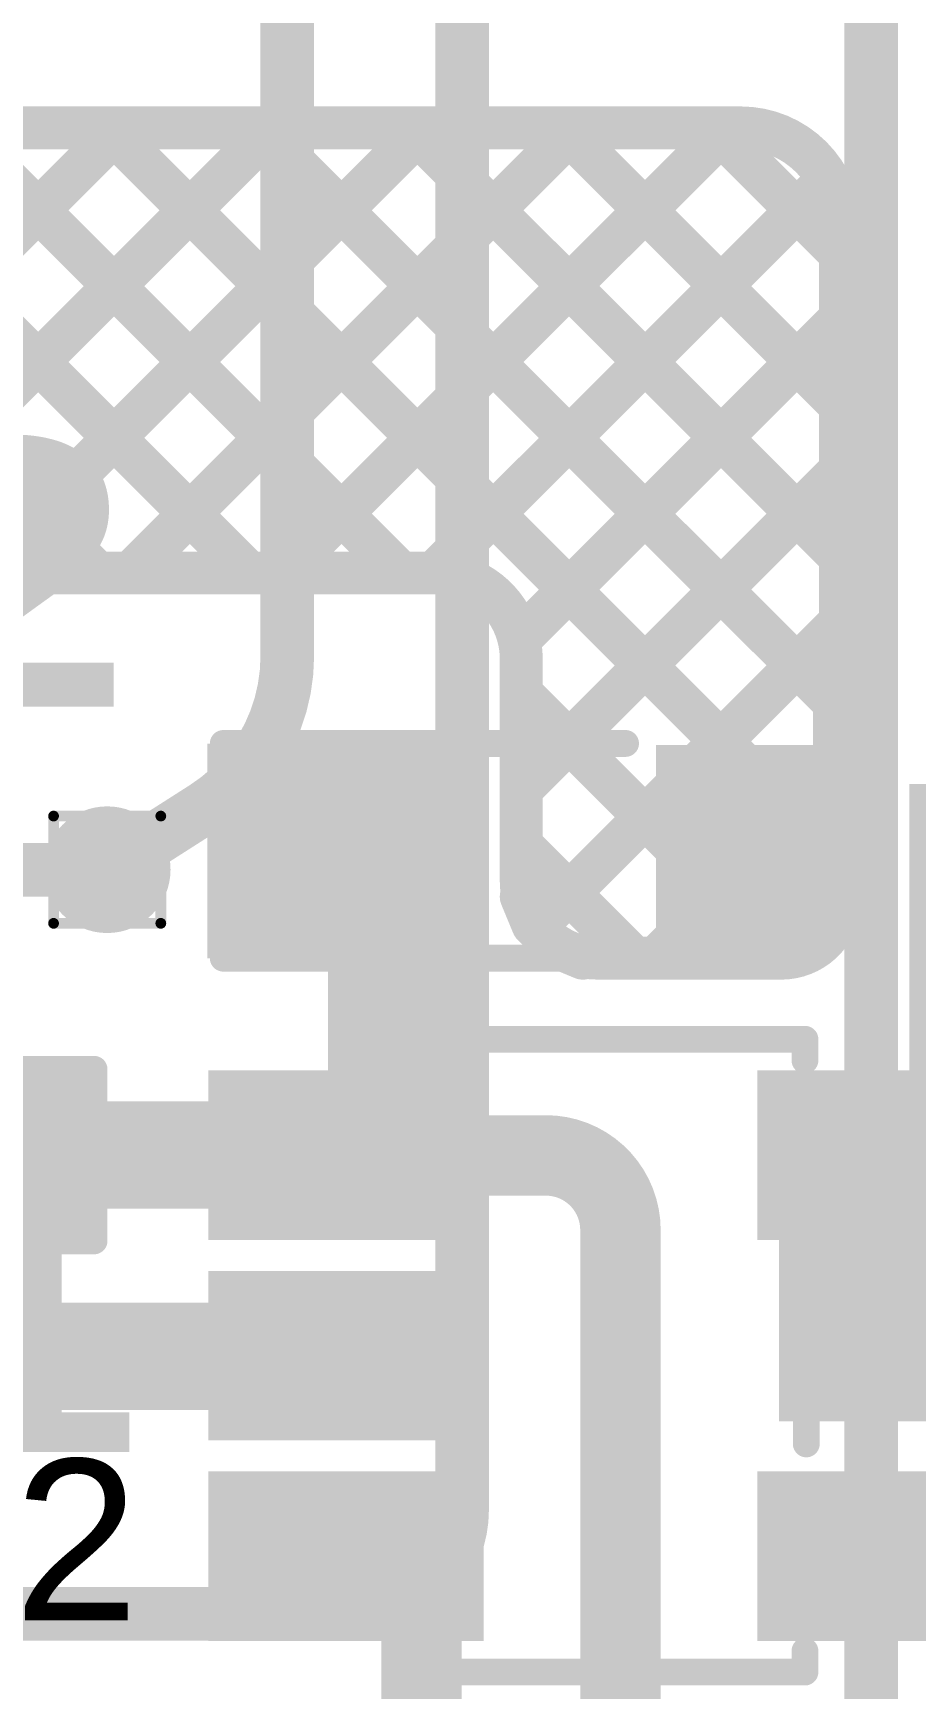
# Model space of a CAD drawing. Header units: inches. Extents: x -17 to 349, y -40 to 215.
# Drawn here: x 99.07 to 103.25, y 155.02 to 162.86 of the extents above; entities that cross this region are included whole.
import ezdxf

# ---------------------------------------------------------------- set-up
doc = ezdxf.new("R2010")
doc.units = ezdxf.units.IN
for name, color, linetype in [('Bottom Layer', 5, 'Continuous'), ('Drill Drawing', 1, 'Continuous'), ('Top Layer', 1, 'Continuous'), ('Top Overlay', 2, 'Continuous'), ('Top Paste', 8, 'Continuous'), ('Top Solder', 216, 'Continuous'), ('Via Holes', 16, 'Continuous')]:
    doc.layers.add(name, color=color, linetype=linetype)
doc.styles.add('Arial', font='', dxfattribs={"height": 0.2})
doc.styles.add('Arial Black_Bold', font='', dxfattribs={"height": 0.2})
doc.styles.get('Arial').set_extended_font_data('Arial')
doc.styles.get('Arial Black_Bold').set_extended_font_data('Arial Black', bold=True)

# ---------------------------------------------------------------- blocks, each defined once
blk = doc.blocks.new('SOT_23_5_65')
at = {"layer": 'Top Layer'}
for points in [[(-1.85, 1.25), (-0.75, 1.25), (-0.75, 0.65), (-1.85, 0.65)], [(0.75, 1.25), (1.85, 1.25), (1.85, 0.65), (0.75, 0.65)], [(-1.85, 0.3), (-0.75, 0.3), (-0.75, -0.3), (-1.85, -0.3)], [(-1.85, -0.65), (-0.75, -0.65), (-0.75, -1.25), (-1.85, -1.25)], [(0.75, -0.65), (1.85, -0.65), (1.85, -1.25), (0.75, -1.25)]]:
    blk.add_hatch(color=1, dxfattribs=at).paths.add_polyline_path(points)
at = {"layer": 'Top Paste'}
for points in [[(-1.85, 1.25), (-0.75, 1.25), (-0.75, 0.65), (-1.85, 0.65)], [(0.75, 1.25), (1.85, 1.25), (1.85, 0.65), (0.75, 0.65)], [(-1.85, 0.3), (-0.75, 0.3), (-0.75, -0.3), (-1.85, -0.3)], [(-1.85, -0.65), (-0.75, -0.65), (-0.75, -1.25), (-1.85, -1.25)], [(0.75, -0.65), (1.85, -0.65), (1.85, -1.25), (0.75, -1.25)]]:
    blk.add_hatch(color=8, dxfattribs=at).paths.add_polyline_path(points)
at = {"layer": 'Top Solder'}
for points in [[(-1.9516, 1.3516), (-0.6484, 1.3516), (-0.6484, 0.5484), (-1.9516, 0.5484)], [(0.6484, 1.3516), (1.9516, 1.3516), (1.9516, 0.5484), (0.6484, 0.5484)], [(-1.9516, 0.4016), (-0.6484, 0.4016), (-0.6484, -0.4016), (-1.9516, -0.4016)], [(-1.9516, -0.5484), (-0.6484, -0.5484), (-0.6484, -1.3516), (-1.9516, -1.3516)], [(0.6484, -0.5484), (1.9516, -0.5484), (1.9516, -1.3516), (0.6484, -1.3516)]]:
    blk.add_hatch(color=216, dxfattribs=at).paths.add_polyline_path(points)
at = {"layer": 'Top Overlay'}
for points in [[(-0.879, 1.4986, 0.127, 0.127, 0), (0.8736, 1.4986, 0.127, 0.127, 0)], [(-0.879, 1.3986, 0.127, 0.127, 0), (-0.879, 1.4986, 0.127, 0.127, 0)], [(0.8736, 1.3986, 0.127, 0.127, 0), (0.8736, 1.4986, 0.127, 0.127, 0)], [(-2.1336, 1.0668, 0.127, 0.127, 0), (-2.0066, 0.9398, 0.127, 0.127, 0)], [(-2.1336, 0.8128, 0.127, 0.127, 0), (-2.1336, 1.0668, 0.127, 0.127, 0)], [(-2.1336, 0.8128, 0.127, 0.127, 0), (-2.0066, 0.9398, 0.127, 0.127, 0)], [(0.88, -0.418, 0.127, 0.127, 0), (0.88, 0.44, 0.127, 0.127, 0)], [(-0.879, -1.4986, 0.127, 0.127, 0), (-0.879, -1.3986, 0.127, 0.127, 0)], [(0.8736, -1.4986, 0.127, 0.127, 0), (0.8736, -1.3986, 0.127, 0.127, 0)], [(-0.879, -1.4986, 0.127, 0.127, 0), (0.8736, -1.4986, 0.127, 0.127, 0)]]:
    blk.add_lwpolyline(points, format="xyseb", dxfattribs=at)
for points in [[(-0.9108, 1.4986, 0.0635, 0.0635, 1), (-0.8473, 1.4986, 0.0635, 0.0635, 1)], [(-0.9108, 1.4986, 0.0635, 0.0635, 1), (-0.8473, 1.4986, 0.0635, 0.0635, 1)], [(0.8418, 1.4986, 0.0635, 0.0635, 1), (0.9053, 1.4986, 0.0635, 0.0635, 1)], [(0.8418, 1.4986, 0.0635, 0.0635, 1), (0.9053, 1.4986, 0.0635, 0.0635, 1)], [(-0.9108, 1.3986, 0.0635, 0.0635, 1), (-0.8473, 1.3986, 0.0635, 0.0635, 1)], [(0.8418, 1.3986, 0.0635, 0.0635, 1), (0.9053, 1.3986, 0.0635, 0.0635, 1)], [(-2.1654, 1.0668, 0.0635, 0.0635, 1), (-2.1019, 1.0668, 0.0635, 0.0635, 1)], [(-2.1654, 1.0668, 0.0635, 0.0635, 1), (-2.1019, 1.0668, 0.0635, 0.0635, 1)], [(-2.0383, 0.9398, 0.0635, 0.0635, 1), (-1.9748, 0.9398, 0.0635, 0.0635, 1)], [(-2.0383, 0.9398, 0.0635, 0.0635, 1), (-1.9748, 0.9398, 0.0635, 0.0635, 1)], [(-2.1654, 0.8128, 0.0635, 0.0635, 1), (-2.1019, 0.8128, 0.0635, 0.0635, 1)], [(-2.1654, 0.8128, 0.0635, 0.0635, 1), (-2.1019, 0.8128, 0.0635, 0.0635, 1)], [(0.8483, 0.44, 0.0635, 0.0635, 1), (0.9118, 0.44, 0.0635, 0.0635, 1)], [(0.8483, -0.418, 0.0635, 0.0635, 1), (0.9118, -0.418, 0.0635, 0.0635, 1)], [(-0.9108, -1.3986, 0.0635, 0.0635, 1), (-0.8473, -1.3986, 0.0635, 0.0635, 1)], [(0.8418, -1.3986, 0.0635, 0.0635, 1), (0.9053, -1.3986, 0.0635, 0.0635, 1)], [(-0.9108, -1.4986, 0.0635, 0.0635, 1), (-0.8473, -1.4986, 0.0635, 0.0635, 1)], [(-0.9108, -1.4986, 0.0635, 0.0635, 1), (-0.8473, -1.4986, 0.0635, 0.0635, 1)], [(0.8418, -1.4986, 0.0635, 0.0635, 1), (0.9053, -1.4986, 0.0635, 0.0635, 1)], [(0.8418, -1.4986, 0.0635, 0.0635, 1), (0.9053, -1.4986, 0.0635, 0.0635, 1)]]:
    blk.add_lwpolyline(points, format="xyseb", close=True, dxfattribs=at)
blk = doc.blocks.new('CDBU0130L_HF_84')
at = {"layer": 'Top Layer'}
for points in [[(-1.15, -0.4), (-1.15, 0.4), (-0.55, 0.4), (-0.55, -0.4)], [(0.55, -0.4), (0.55, 0.4), (1.15, 0.4), (1.15, -0.4)]]:
    blk.add_hatch(color=1, dxfattribs=at).paths.add_polyline_path(points)
at = {"layer": 'Top Overlay'}
blk.add_hatch(color=2, dxfattribs=at).paths.add_polyline_path([(1.2446, -0.5079), (1.6764, -0.5079), (1.6764, 0.5081), (1.2446, 0.5081)])
at = {"layer": 'Top Paste'}
for points in [[(-1.15, -0.4), (-1.15, 0.4), (-0.55, 0.4), (-0.55, -0.4)], [(0.55, -0.4), (0.55, 0.4), (1.15, 0.4), (1.15, -0.4)]]:
    blk.add_hatch(color=8, dxfattribs=at).paths.add_polyline_path(points)
at = {"layer": 'Top Solder'}
for points in [[(-1.2516, -0.5016), (-1.2516, 0.5016), (-0.4484, 0.5016), (-0.4484, -0.5016)], [(0.4484, -0.5016), (0.4484, 0.5016), (1.2516, 0.5016), (1.2516, -0.5016)]]:
    blk.add_hatch(color=216, dxfattribs=at).paths.add_polyline_path(points)
at = {"layer": 'Top Overlay'}
for points in [[(1.6002, 0.508, 0.127, 0.127, 0), (-0.3048, 0.508, 0.127, 0.127, 0)], [(1.6002, -0.509, 0.127, 0.127, 0), (-0.3048, -0.509, 0.127, 0.127, 0)]]:
    blk.add_lwpolyline(points, format="xyseb", dxfattribs=at)
for points in [[(-0.3365, 0.508, 0.0635, 0.0635, 1), (-0.273, 0.508, 0.0635, 0.0635, 1)], [(1.5684, 0.508, 0.0635, 0.0635, 1), (1.632, 0.508, 0.0635, 0.0635, 1)], [(-0.3365, -0.509, 0.0635, 0.0635, 1), (-0.273, -0.509, 0.0635, 0.0635, 1)], [(1.5684, -0.509, 0.0635, 0.0635, 1), (1.632, -0.509, 0.0635, 0.0635, 1)]]:
    blk.add_lwpolyline(points, format="xyseb", close=True, dxfattribs=at)
blk = doc.blocks.new('C___0402_100')
at = {"layer": 'Top Layer'}
for points in [[(-0.6985, -0.3175), (-0.6985, 0.3175), (-0.2413, 0.3175), (-0.2413, -0.3175)], [(0.2413, -0.3175), (0.2413, 0.3175), (0.6985, 0.3175), (0.6985, -0.3175)]]:
    blk.add_hatch(color=1, dxfattribs=at).paths.add_polyline_path(points)
at = {"layer": 'Top Paste'}
for points in [[(-0.6985, -0.3175), (-0.6985, 0.3175), (-0.2413, 0.3175), (-0.2413, -0.3175)], [(0.2413, -0.3175), (0.2413, 0.3175), (0.6985, 0.3175), (0.6985, -0.3175)]]:
    blk.add_hatch(color=8, dxfattribs=at).paths.add_polyline_path(points)
at = {"layer": 'Top Solder'}
for points in [[(-0.7585, -0.3775), (-0.7585, 0.3775), (-0.1813, 0.3775), (-0.1813, -0.3775)], [(0.1813, -0.3775), (0.1813, 0.3775), (0.7585, 0.3775), (0.7585, -0.3775)]]:
    blk.add_hatch(color=216, dxfattribs=at).paths.add_polyline_path(points)
at = {"layer": 'Top Overlay'}
for points in [[(-0.2794, 0.4064, 0.127, 0.127, 0), (-0.7874, 0.4064, 0.127, 0.127, 0)], [(-0.7874, 0.4064, 0.127, 0.127, 0), (-0.7874, -0.4064, 0.127, 0.127, 0)], [(0.7874, 0.4064, 0.127, 0.127, 0), (0.2794, 0.4064, 0.127, 0.127, 0)], [(0.7874, 0.4064, 0.127, 0.127, 0), (0.7874, -0.4064, 0.127, 0.127, 0)], [(-0.2794, -0.4064, 0.127, 0.127, 0), (-0.7874, -0.4064, 0.127, 0.127, 0)], [(0.7874, -0.4064, 0.127, 0.127, 0), (0.2794, -0.4064, 0.127, 0.127, 0)]]:
    blk.add_lwpolyline(points, format="xyseb", dxfattribs=at)
for points in [[(-0.8191, 0.4064, 0.0635, 0.0635, 1), (-0.7556, 0.4064, 0.0635, 0.0635, 1)], [(-0.8191, 0.4064, 0.0635, 0.0635, 1), (-0.7556, 0.4064, 0.0635, 0.0635, 1)], [(-0.3111, 0.4064, 0.0635, 0.0635, 1), (-0.2477, 0.4064, 0.0635, 0.0635, 1)], [(0.2477, 0.4064, 0.0635, 0.0635, 1), (0.3111, 0.4064, 0.0635, 0.0635, 1)], [(0.7556, 0.4064, 0.0635, 0.0635, 1), (0.8191, 0.4064, 0.0635, 0.0635, 1)], [(0.7556, 0.4064, 0.0635, 0.0635, 1), (0.8191, 0.4064, 0.0635, 0.0635, 1)], [(-0.8191, -0.4064, 0.0635, 0.0635, 1), (-0.7556, -0.4064, 0.0635, 0.0635, 1)], [(-0.8191, -0.4064, 0.0635, 0.0635, 1), (-0.7556, -0.4064, 0.0635, 0.0635, 1)], [(-0.3111, -0.4064, 0.0635, 0.0635, 1), (-0.2477, -0.4064, 0.0635, 0.0635, 1)], [(0.2477, -0.4064, 0.0635, 0.0635, 1), (0.3111, -0.4064, 0.0635, 0.0635, 1)], [(0.7556, -0.4064, 0.0635, 0.0635, 1), (0.8191, -0.4064, 0.0635, 0.0635, 1)], [(0.7556, -0.4064, 0.0635, 0.0635, 1), (0.8191, -0.4064, 0.0635, 0.0635, 1)]]:
    blk.add_lwpolyline(points, format="xyseb", close=True, dxfattribs=at)

msp = doc.modelspace()

# ---------------------------------------------------------------- hatches: boundary and pattern name
at = {"layer": 'Bottom Layer'}
h = msp.add_hatch(color=5, dxfattribs=at)
edge = h.paths.add_edge_path()
edge.add_arc((99.4203, 158.8955), 0.3, 0, 360)
at = {"layer": 'Top Layer'}
for points in [[(103.2195, 157.2438), (103.9561, 157.2438), (103.9561, 159.3019), (103.2195, 159.3019)], [(102.6011, 156.2823), (106.4617, 156.2823), (106.4617, 157.8438), (102.6011, 157.8438)]]:
    msp.add_hatch(color=1, dxfattribs=at).paths.add_polyline_path(points)
h = msp.add_hatch(color=1, dxfattribs=at)
edge = h.paths.add_edge_path()
edge.add_arc((99.4203, 158.8955), 0.3, 0, 360)
at = {"layer": 'Via Holes'}
h = msp.add_hatch(color=7, dxfattribs=at)
edge = h.paths.add_edge_path()
edge.add_arc((99.4203, 158.8955), 0.15, 0, 360)

# ---------------------------------------------------------------- linework, layer by layer
at = {"layer": 'Bottom Layer'}
for points in [[(103.0378, 151.1145, 0.254, 0.254, 0), (103.0378, 165.6544, 0.254, 0.254, 0)], [(100.2732, 159.9075, 0.254, 0.254, 0), (100.2732, 165.5622, 0.254, 0.254, 0)], [(101.1011, 155.8629, 0.254, 0.254, 0), (101.1011, 165.3338, 0.254, 0.254, 0)], [(100.2732, 159.9075, 0.254, 0.254, -0.256024), (99.8793, 159.1886, 0.254, 0.254, 0)], [(99.4203, 158.8955, 0.254, 0.254, 0), (99.8793, 159.1886, 0.254, 0.254, 0)], [(101.1011, 155.8629, 0.254, 0.254, -0.414214), (100.6088, 155.3705, 0.254, 0.254, 0)], [(96.1728, 155.3705, 0.254, 0.254, 0), (100.6088, 155.3705, 0.254, 0.254, 0)]]:
    msp.add_lwpolyline(points, format="xyseb", dxfattribs=at)
for points in [[(100.2097, 159.9075, 0.127, 0.127, 1), (100.3367, 159.9075, 0.127, 0.127, 1)], [(100.2097, 159.9075, 0.127, 0.127, 1), (100.3367, 159.9075, 0.127, 0.127, 1)], [(99.8158, 159.1886, 0.127, 0.127, 1), (99.9428, 159.1886, 0.127, 0.127, 1)], [(99.8158, 159.1886, 0.127, 0.127, 1), (99.9428, 159.1886, 0.127, 0.127, 1)], [(99.3568, 158.8955, 0.127, 0.127, 1), (99.4838, 158.8955, 0.127, 0.127, 1)], [(101.0376, 155.8629, 0.127, 0.127, 1), (101.1646, 155.8629, 0.127, 0.127, 1)], [(101.0376, 155.8629, 0.127, 0.127, 1), (101.1646, 155.8629, 0.127, 0.127, 1)], [(100.5453, 155.3705, 0.127, 0.127, 1), (100.6723, 155.3705, 0.127, 0.127, 1)], [(100.5453, 155.3705, 0.127, 0.127, 1), (100.6723, 155.3705, 0.127, 0.127, 1)]]:
    msp.add_lwpolyline(points, format="xyseb", close=True, dxfattribs=at)
at = {"layer": 'Drill Drawing'}
for points in [[(99.1663, 159.1495, 0.0508, 0.0508, 0), (99.6743, 159.1495, 0.0508, 0.0508, 0)], [(99.1663, 158.6415, 0.0508, 0.0508, 0), (99.1663, 159.1495, 0.0508, 0.0508, 0)], [(99.6743, 158.6415, 0.0508, 0.0508, 0), (99.6743, 159.1495, 0.0508, 0.0508, 0)], [(99.1663, 158.6415, 0.0508, 0.0508, 0), (99.6743, 158.6415, 0.0508, 0.0508, 0)]]:
    msp.add_lwpolyline(points, format="xyseb", dxfattribs=at)
for points in [[(99.1536, 159.1495, 0.0254, 0.0254, 1), (99.179, 159.1495, 0.0254, 0.0254, 1)], [(99.1536, 159.1495, 0.0254, 0.0254, 1), (99.179, 159.1495, 0.0254, 0.0254, 1)], [(99.6616, 159.1495, 0.0254, 0.0254, 1), (99.687, 159.1495, 0.0254, 0.0254, 1)], [(99.6616, 159.1495, 0.0254, 0.0254, 1), (99.687, 159.1495, 0.0254, 0.0254, 1)], [(99.1536, 158.6415, 0.0254, 0.0254, 1), (99.179, 158.6415, 0.0254, 0.0254, 1)], [(99.1536, 158.6415, 0.0254, 0.0254, 1), (99.179, 158.6415, 0.0254, 0.0254, 1)], [(99.6616, 158.6415, 0.0254, 0.0254, 1), (99.687, 158.6415, 0.0254, 0.0254, 1)], [(99.6616, 158.6415, 0.0254, 0.0254, 1), (99.687, 158.6415, 0.0254, 0.0254, 1)]]:
    msp.add_lwpolyline(points, format="xyseb", close=True, dxfattribs=at)
at = {"layer": 'Top Layer'}
for points in [[(98.403, 162.709, 0.2032, 0.2032, 0), (100.8114, 160.3007, 0.2032, 0.2032, 0)], [(98.403, 161.3279, 0.2032, 0.2032, 0), (99.484, 162.4089, 0.2032, 0.2032, 0)], [(98.403, 160.6094, 0.2032, 0.2032, 0), (100.2024, 162.4089, 0.2032, 0.2032, 0)], [(98.7867, 162.4089, 0.2032, 0.2032, 0), (102.4204, 162.4089, 0.2032, 0.2032, 0)], [(98.8126, 160.3007, 0.2032, 0.2032, 0), (100.9208, 162.4089, 0.2032, 0.2032, 0)], [(99.4216, 162.4089, 0.2032, 0.2032, 0), (102.8639, 158.9666, 0.2032, 0.2032, 0)], [(99.5311, 160.3007, 0.2032, 0.2032, 0), (101.6393, 162.4089, 0.2032, 0.2032, 0)], [(100.14, 162.4089, 0.2032, 0.2032, 0), (102.8914, 159.6575, 0.2032, 0.2032, 0)], [(100.2495, 160.3007, 0.2032, 0.2032, 0), (102.3577, 162.4089, 0.2032, 0.2032, 0)], [(100.2495, 160.3007, 0.2032, 0.2032, 0), (102.3577, 162.4089, 0.2032, 0.2032, 0)], [(100.8584, 162.4089, 0.2032, 0.2032, 0), (102.8933, 160.374, 0.2032, 0.2032, 0)], [(101.5769, 162.4089, 0.2032, 0.2032, 0), (102.8933, 161.0924, 0.2032, 0.2032, 0)], [(102.2953, 162.4089, 0.2032, 0.2032, 0), (102.8933, 161.8108, 0.2032, 0.2032, 0)], [(102.4219, 162.4089, 0.2032, 0.2032, -0.096977), (102.6001, 162.3734, 0.2032, 0.2032, 0)], [(102.6026, 162.3724, 0.2032, 0.2032, -0.097112), (102.7539, 162.2712, 0.2032, 0.2032, 0)], [(102.7557, 162.2694, 0.2032, 0.2032, -0.097227), (102.8569, 162.1179, 0.2032, 0.2032, 0)], [(100.9679, 160.3007, 0.2032, 0.2032, 0), (102.8335, 162.1662, 0.2032, 0.2032, 0)], [(102.8577, 162.1159, 0.2032, 0.2032, -0.097083), (102.8933, 161.9374, 0.2032, 0.2032, 0)], [(98.403, 161.9906, 0.2032, 0.2032, 0), (100.093, 160.3007, 0.2032, 0.2032, 0)], [(102.8933, 161.9359, 0.2032, 0.2032, 0), (102.8933, 159.6575, 0.2032, 0.2032, 0)], [(102.8933, 161.9359, 0.2032, 0.2032, 0), (102.8933, 159.6575, 0.2032, 0.2032, 0)], [(101.3708, 159.9851, 0.2032, 0.2032, 0), (102.8933, 161.5077, 0.2032, 0.2032, 0)], [(98.403, 161.2722, 0.2032, 0.2032, 0), (99.3745, 160.3007, 0.2032, 0.2032, 0)], [(101.3811, 159.277, 0.2032, 0.2032, 0), (102.8933, 160.7892, 0.2032, 0.2032, 0)], [(98.6633, 160.3007, 0.2032, 0.2032, 0), (100.9747, 160.3007, 0.2032, 0.2032, 0)], [(100.9747, 160.3007, 0.2032, 0.2032, -0.049126), (101.054, 160.2929, 0.2032, 0.2032, 0)], [(101.054, 160.2929, 0.2032, 0.2032, -0.098492), (101.2005, 160.2322, 0.2032, 0.2032, 0)], [(101.2005, 160.2322, 0.2032, 0.2032, -0.098492), (101.3126, 160.1201, 0.2032, 0.2032, 0)], [(101.3126, 160.1201, 0.2032, 0.2032, -0.098492), (101.3733, 159.9736, 0.2032, 0.2032, 0)], [(101.45, 158.6275, 0.2032, 0.2032, 0), (102.8933, 160.0708, 0.2032, 0.2032, 0)], [(101.3733, 159.9736, 0.2032, 0.2032, -0.049126), (101.3811, 159.8943, 0.2032, 0.2032, 0)], [(101.3811, 159.8943, 0.2032, 0.2032, 0), (101.3811, 158.8407, 0.2032, 0.2032, 0)], [(101.3811, 159.7309, 0.2032, 0.2032, 0), (102.6347, 158.4773, 0.2032, 0.2032, 0)], [(102.8639, 158.6321, 0.2032, 0.2032, 0), (102.8639, 159.6575, 0.2032, 0.2032, 0)], [(102.0173, 158.4764, 0.2032, 0.2032, 0), (102.8639, 159.3229, 0.2032, 0.2032, 0)], [(100.7204, 157.5898, 0.508, 0.508, 0), (100.7204, 158.9844, 0.508, 0.508, 0)], [(101.3811, 159.0125, 0.2032, 0.2032, 0), (101.9172, 158.4764, 0.2032, 0.2032, 0)], [(94.3118, 158.8955, 0.254, 0.254, 0), (99.4203, 158.8955, 0.254, 0.254, 0)], [(101.7454, 158.4764, 0.2032, 0.2032, -0.414213), (101.3811, 158.8407, 0.2032, 0.2032, 0)], [(101.3811, 158.7682, 0.2032, 0.2032, 0), (101.4366, 158.6343, 0.2032, 0.2032, 0)], [(101.4366, 158.6343, 0.2032, 0.2032, 0), (101.539, 158.5319, 0.2032, 0.2032, 0)], [(102.8639, 158.6321, 0.2032, 0.2032, -0.284492), (102.6124, 158.4764, 0.2032, 0.2032, 0)], [(101.539, 158.5319, 0.2032, 0.2032, 0), (101.6729, 158.4764, 0.2032, 0.2032, 0)], [(101.7454, 158.4764, 0.2032, 0.2032, 0), (102.6123, 158.4764, 0.2032, 0.2032, 0)], [(99.1508, 157.5438, 0.508, 0.508, 0), (100.5511, 157.5438, 0.508, 0.508, 0)], [(100.5511, 157.5423, 0.381, 0.381, 0), (100.5511, 157.5438, 0.381, 0.381, 0)], [(100.5511, 157.5438, 0.381, 0.381, 0), (100.6744, 157.5438, 0.381, 0.381, 0)], [(100.5511, 157.5423, 0.381, 0.381, 0), (101.4976, 157.5423, 0.381, 0.381, 0)], [(100.6744, 157.5438, 0.381, 0.381, 0), (100.7204, 157.5898, 0.381, 0.381, 0)], [(101.4976, 157.5423, 0.381, 0.381, -0.414214), (101.851, 157.1889, 0.381, 0.381, 0)], [(101.851, 154.3459, 0.381, 0.381, 0), (101.851, 157.1889, 0.381, 0.381, 0)], [(98.1233, 156.5907, 0.508, 0.508, 0), (100.548, 156.5907, 0.508, 0.508, 0)], [(100.548, 156.5907, 0.508, 0.508, 0), (100.5511, 156.5938, 0.508, 0.508, 0)], [(100.5511, 155.6438, 0.381, 0.381, 0), (100.7256, 155.6438, 0.381, 0.381, 0)], [(100.7256, 155.6438, 0.381, 0.381, 0), (100.9086, 155.4608, 0.381, 0.381, 0)], [(100.9086, 154.4236, 0.381, 0.381, 0), (100.9086, 155.4608, 0.381, 0.381, 0)]]:
    msp.add_lwpolyline(points, format="xyseb", dxfattribs=at)
for points in [[(99.3708, 162.4089, 0.1016, 0.1016, 1), (99.4724, 162.4089, 0.1016, 0.1016, 1)], [(99.4332, 162.4089, 0.1016, 0.1016, 1), (99.5348, 162.4089, 0.1016, 0.1016, 1)], [(100.0892, 162.4089, 0.1016, 0.1016, 1), (100.1908, 162.4089, 0.1016, 0.1016, 1)], [(100.1516, 162.4089, 0.1016, 0.1016, 1), (100.2532, 162.4089, 0.1016, 0.1016, 1)], [(100.8076, 162.4089, 0.1016, 0.1016, 1), (100.9092, 162.4089, 0.1016, 0.1016, 1)], [(100.87, 162.4089, 0.1016, 0.1016, 1), (100.9716, 162.4089, 0.1016, 0.1016, 1)], [(101.5261, 162.4089, 0.1016, 0.1016, 1), (101.6277, 162.4089, 0.1016, 0.1016, 1)], [(101.5885, 162.4089, 0.1016, 0.1016, 1), (101.6901, 162.4089, 0.1016, 0.1016, 1)], [(102.2445, 162.4089, 0.1016, 0.1016, 1), (102.3461, 162.4089, 0.1016, 0.1016, 1)], [(102.3069, 162.4089, 0.1016, 0.1016, 1), (102.4085, 162.4089, 0.1016, 0.1016, 1)], [(102.3069, 162.4089, 0.1016, 0.1016, 1), (102.4085, 162.4089, 0.1016, 0.1016, 1)], [(102.3696, 162.4089, 0.1016, 0.1016, 1), (102.4712, 162.4089, 0.1016, 0.1016, 1)], [(102.3711, 162.4089, 0.1016, 0.1016, 1), (102.4727, 162.4089, 0.1016, 0.1016, 1)], [(102.5493, 162.3734, 0.1016, 0.1016, 1), (102.6509, 162.3734, 0.1016, 0.1016, 1)], [(102.5518, 162.3724, 0.1016, 0.1016, 1), (102.6534, 162.3724, 0.1016, 0.1016, 1)], [(102.7031, 162.2712, 0.1016, 0.1016, 1), (102.8047, 162.2712, 0.1016, 0.1016, 1)], [(102.7049, 162.2694, 0.1016, 0.1016, 1), (102.8065, 162.2694, 0.1016, 0.1016, 1)], [(102.7827, 162.1662, 0.1016, 0.1016, 1), (102.8843, 162.1662, 0.1016, 0.1016, 1)], [(102.8061, 162.1179, 0.1016, 0.1016, 1), (102.9077, 162.1179, 0.1016, 0.1016, 1)], [(102.8069, 162.1159, 0.1016, 0.1016, 1), (102.9085, 162.1159, 0.1016, 0.1016, 1)], [(102.8425, 161.9374, 0.1016, 0.1016, 1), (102.9441, 161.9374, 0.1016, 0.1016, 1)], [(102.8425, 161.9359, 0.1016, 0.1016, 1), (102.9441, 161.9359, 0.1016, 0.1016, 1)], [(102.8425, 161.9359, 0.1016, 0.1016, 1), (102.9441, 161.9359, 0.1016, 0.1016, 1)], [(102.8425, 161.8108, 0.1016, 0.1016, 1), (102.9441, 161.8108, 0.1016, 0.1016, 1)], [(102.8425, 161.5077, 0.1016, 0.1016, 1), (102.9441, 161.5077, 0.1016, 0.1016, 1)], [(102.8425, 161.0924, 0.1016, 0.1016, 1), (102.9441, 161.0924, 0.1016, 0.1016, 1)], [(102.8425, 160.7892, 0.1016, 0.1016, 1), (102.9441, 160.7892, 0.1016, 0.1016, 1)], [(102.8425, 160.374, 0.1016, 0.1016, 1), (102.9441, 160.374, 0.1016, 0.1016, 1)], [(99.3237, 160.3007, 0.1016, 0.1016, 1), (99.4253, 160.3007, 0.1016, 0.1016, 1)], [(99.4803, 160.3007, 0.1016, 0.1016, 1), (99.5819, 160.3007, 0.1016, 0.1016, 1)], [(100.0422, 160.3007, 0.1016, 0.1016, 1), (100.1438, 160.3007, 0.1016, 0.1016, 1)], [(100.1987, 160.3007, 0.1016, 0.1016, 1), (100.3003, 160.3007, 0.1016, 0.1016, 1)], [(100.1987, 160.3007, 0.1016, 0.1016, 1), (100.3003, 160.3007, 0.1016, 0.1016, 1)], [(100.7606, 160.3007, 0.1016, 0.1016, 1), (100.8622, 160.3007, 0.1016, 0.1016, 1)], [(100.9171, 160.3007, 0.1016, 0.1016, 1), (101.0187, 160.3007, 0.1016, 0.1016, 1)], [(100.9239, 160.3007, 0.1016, 0.1016, 1), (101.0255, 160.3007, 0.1016, 0.1016, 1)], [(100.9239, 160.3007, 0.1016, 0.1016, 1), (101.0255, 160.3007, 0.1016, 0.1016, 1)], [(101.0032, 160.2929, 0.1016, 0.1016, 1), (101.1048, 160.2929, 0.1016, 0.1016, 1)], [(101.0032, 160.2929, 0.1016, 0.1016, 1), (101.1048, 160.2929, 0.1016, 0.1016, 1)], [(101.1497, 160.2322, 0.1016, 0.1016, 1), (101.2513, 160.2322, 0.1016, 0.1016, 1)], [(101.1497, 160.2322, 0.1016, 0.1016, 1), (101.2513, 160.2322, 0.1016, 0.1016, 1)], [(101.2618, 160.1201, 0.1016, 0.1016, 1), (101.3634, 160.1201, 0.1016, 0.1016, 1)], [(101.2618, 160.1201, 0.1016, 0.1016, 1), (101.3634, 160.1201, 0.1016, 0.1016, 1)], [(102.8425, 160.0708, 0.1016, 0.1016, 1), (102.9441, 160.0708, 0.1016, 0.1016, 1)], [(101.32, 159.9851, 0.1016, 0.1016, 1), (101.4216, 159.9851, 0.1016, 0.1016, 1)], [(101.3225, 159.9736, 0.1016, 0.1016, 1), (101.4241, 159.9736, 0.1016, 0.1016, 1)], [(101.3225, 159.9736, 0.1016, 0.1016, 1), (101.4241, 159.9736, 0.1016, 0.1016, 1)], [(101.3303, 159.8943, 0.1016, 0.1016, 1), (101.4319, 159.8943, 0.1016, 0.1016, 1)], [(101.3303, 159.8943, 0.1016, 0.1016, 1), (101.4319, 159.8943, 0.1016, 0.1016, 1)], [(101.3303, 159.7309, 0.1016, 0.1016, 1), (101.4319, 159.7309, 0.1016, 0.1016, 1)], [(102.8131, 159.6575, 0.1016, 0.1016, 1), (102.9147, 159.6575, 0.1016, 0.1016, 1)], [(102.8406, 159.6575, 0.1016, 0.1016, 1), (102.9422, 159.6575, 0.1016, 0.1016, 1)], [(102.8425, 159.6575, 0.1016, 0.1016, 1), (102.9441, 159.6575, 0.1016, 0.1016, 1)], [(102.8425, 159.6575, 0.1016, 0.1016, 1), (102.9441, 159.6575, 0.1016, 0.1016, 1)], [(101.3303, 159.277, 0.1016, 0.1016, 1), (101.4319, 159.277, 0.1016, 0.1016, 1)], [(102.8131, 159.3229, 0.1016, 0.1016, 1), (102.9147, 159.3229, 0.1016, 0.1016, 1)], [(100.5934, 158.9844, 0.254, 0.254, 1), (100.8474, 158.9844, 0.254, 0.254, 1)], [(101.3303, 159.0125, 0.1016, 0.1016, 1), (101.4319, 159.0125, 0.1016, 0.1016, 1)], [(102.8131, 158.9666, 0.1016, 0.1016, 1), (102.9147, 158.9666, 0.1016, 0.1016, 1)], [(99.3568, 158.8955, 0.127, 0.127, 1), (99.4838, 158.8955, 0.127, 0.127, 1)], [(101.3303, 158.8407, 0.1016, 0.1016, 1), (101.4319, 158.8407, 0.1016, 0.1016, 1)], [(101.3303, 158.8407, 0.1016, 0.1016, 1), (101.4319, 158.8407, 0.1016, 0.1016, 1)], [(101.3303, 158.7682, 0.1016, 0.1016, 1), (101.4319, 158.7682, 0.1016, 0.1016, 1)], [(101.3858, 158.6343, 0.1016, 0.1016, 1), (101.4874, 158.6343, 0.1016, 0.1016, 1)], [(101.3858, 158.6343, 0.1016, 0.1016, 1), (101.4874, 158.6343, 0.1016, 0.1016, 1)], [(101.3992, 158.6275, 0.1016, 0.1016, 1), (101.5008, 158.6275, 0.1016, 0.1016, 1)], [(102.8131, 158.6321, 0.1016, 0.1016, 1), (102.9147, 158.6321, 0.1016, 0.1016, 1)], [(102.8131, 158.6321, 0.1016, 0.1016, 1), (102.9147, 158.6321, 0.1016, 0.1016, 1)], [(101.4882, 158.5319, 0.1016, 0.1016, 1), (101.5898, 158.5319, 0.1016, 0.1016, 1)], [(101.4882, 158.5319, 0.1016, 0.1016, 1), (101.5898, 158.5319, 0.1016, 0.1016, 1)], [(101.6221, 158.4764, 0.1016, 0.1016, 1), (101.7237, 158.4764, 0.1016, 0.1016, 1)], [(101.6946, 158.4764, 0.1016, 0.1016, 1), (101.7962, 158.4764, 0.1016, 0.1016, 1)], [(101.6946, 158.4764, 0.1016, 0.1016, 1), (101.7962, 158.4764, 0.1016, 0.1016, 1)], [(101.8664, 158.4764, 0.1016, 0.1016, 1), (101.968, 158.4764, 0.1016, 0.1016, 1)], [(101.9665, 158.4764, 0.1016, 0.1016, 1), (102.0681, 158.4764, 0.1016, 0.1016, 1)], [(102.5615, 158.4764, 0.1016, 0.1016, 1), (102.6631, 158.4764, 0.1016, 0.1016, 1)], [(102.5616, 158.4764, 0.1016, 0.1016, 1), (102.6632, 158.4764, 0.1016, 0.1016, 1)], [(102.5839, 158.4773, 0.1016, 0.1016, 1), (102.6855, 158.4773, 0.1016, 0.1016, 1)], [(99.0238, 157.5438, 0.254, 0.254, 1), (99.2778, 157.5438, 0.254, 0.254, 1)], [(100.4241, 157.5438, 0.254, 0.254, 1), (100.6781, 157.5438, 0.254, 0.254, 1)], [(100.5934, 157.5898, 0.254, 0.254, 1), (100.8474, 157.5898, 0.254, 0.254, 1)], [(100.4559, 157.5438, 0.1905, 0.1905, 1), (100.6464, 157.5438, 0.1905, 0.1905, 1)], [(100.4559, 157.5438, 0.1905, 0.1905, 1), (100.6464, 157.5438, 0.1905, 0.1905, 1)], [(100.4559, 157.5423, 0.1905, 0.1905, 1), (100.6464, 157.5423, 0.1905, 0.1905, 1)], [(100.4559, 157.5423, 0.1905, 0.1905, 1), (100.6464, 157.5423, 0.1905, 0.1905, 1)], [(100.5791, 157.5438, 0.1905, 0.1905, 1), (100.7696, 157.5438, 0.1905, 0.1905, 1)], [(100.5791, 157.5438, 0.1905, 0.1905, 1), (100.7696, 157.5438, 0.1905, 0.1905, 1)], [(100.6251, 157.5898, 0.1905, 0.1905, 1), (100.8156, 157.5898, 0.1905, 0.1905, 1)], [(101.4023, 157.5423, 0.1905, 0.1905, 1), (101.5928, 157.5423, 0.1905, 0.1905, 1)], [(101.4023, 157.5423, 0.1905, 0.1905, 1), (101.5928, 157.5423, 0.1905, 0.1905, 1)], [(101.7557, 157.1889, 0.1905, 0.1905, 1), (101.9462, 157.1889, 0.1905, 0.1905, 1)], [(101.7557, 157.1889, 0.1905, 0.1905, 1), (101.9462, 157.1889, 0.1905, 0.1905, 1)], [(100.421, 156.5907, 0.254, 0.254, 1), (100.675, 156.5907, 0.254, 0.254, 1)], [(100.421, 156.5907, 0.254, 0.254, 1), (100.675, 156.5907, 0.254, 0.254, 1)], [(100.4241, 156.5938, 0.254, 0.254, 1), (100.6781, 156.5938, 0.254, 0.254, 1)], [(100.4559, 155.6438, 0.1905, 0.1905, 1), (100.6464, 155.6438, 0.1905, 0.1905, 1)], [(100.6304, 155.6438, 0.1905, 0.1905, 1), (100.8209, 155.6438, 0.1905, 0.1905, 1)], [(100.6304, 155.6438, 0.1905, 0.1905, 1), (100.8209, 155.6438, 0.1905, 0.1905, 1)], [(100.8134, 155.4608, 0.1905, 0.1905, 1), (101.0039, 155.4608, 0.1905, 0.1905, 1)], [(100.8134, 155.4608, 0.1905, 0.1905, 1), (101.0039, 155.4608, 0.1905, 0.1905, 1)]]:
    msp.add_lwpolyline(points, format="xyseb", close=True, dxfattribs=at)

# ---------------------------------------------------------------- block references
at = {"rotation": 180}
for name, p in [('CDBU0130L_HF_84', (101.5704, 158.9844)), ('C___0402_100', (98.5708, 157.5438))]:
    msp.add_blockref(name, p, dxfattribs=at)
msp.add_blockref('SOT_23_5_65', (101.8511, 156.5938))

# ---------------------------------------------------------------- texts
at = {"layer": 'Top Overlay'}
for s, height, style, p in [('SW2', 1.27, 'Arial Black_Bold', (95.1317, 159.6681)), ('SW1', 1.27, 'Arial Black_Bold', (95.1816, 156.1375)), ('U2', 0.762, 'Arial', (98.2095, 155.3411))]:
    msp.add_text(s, height=height, dxfattribs=dict(at, style=style)).set_placement(p)

doc.saveas('drawing.dxf')
